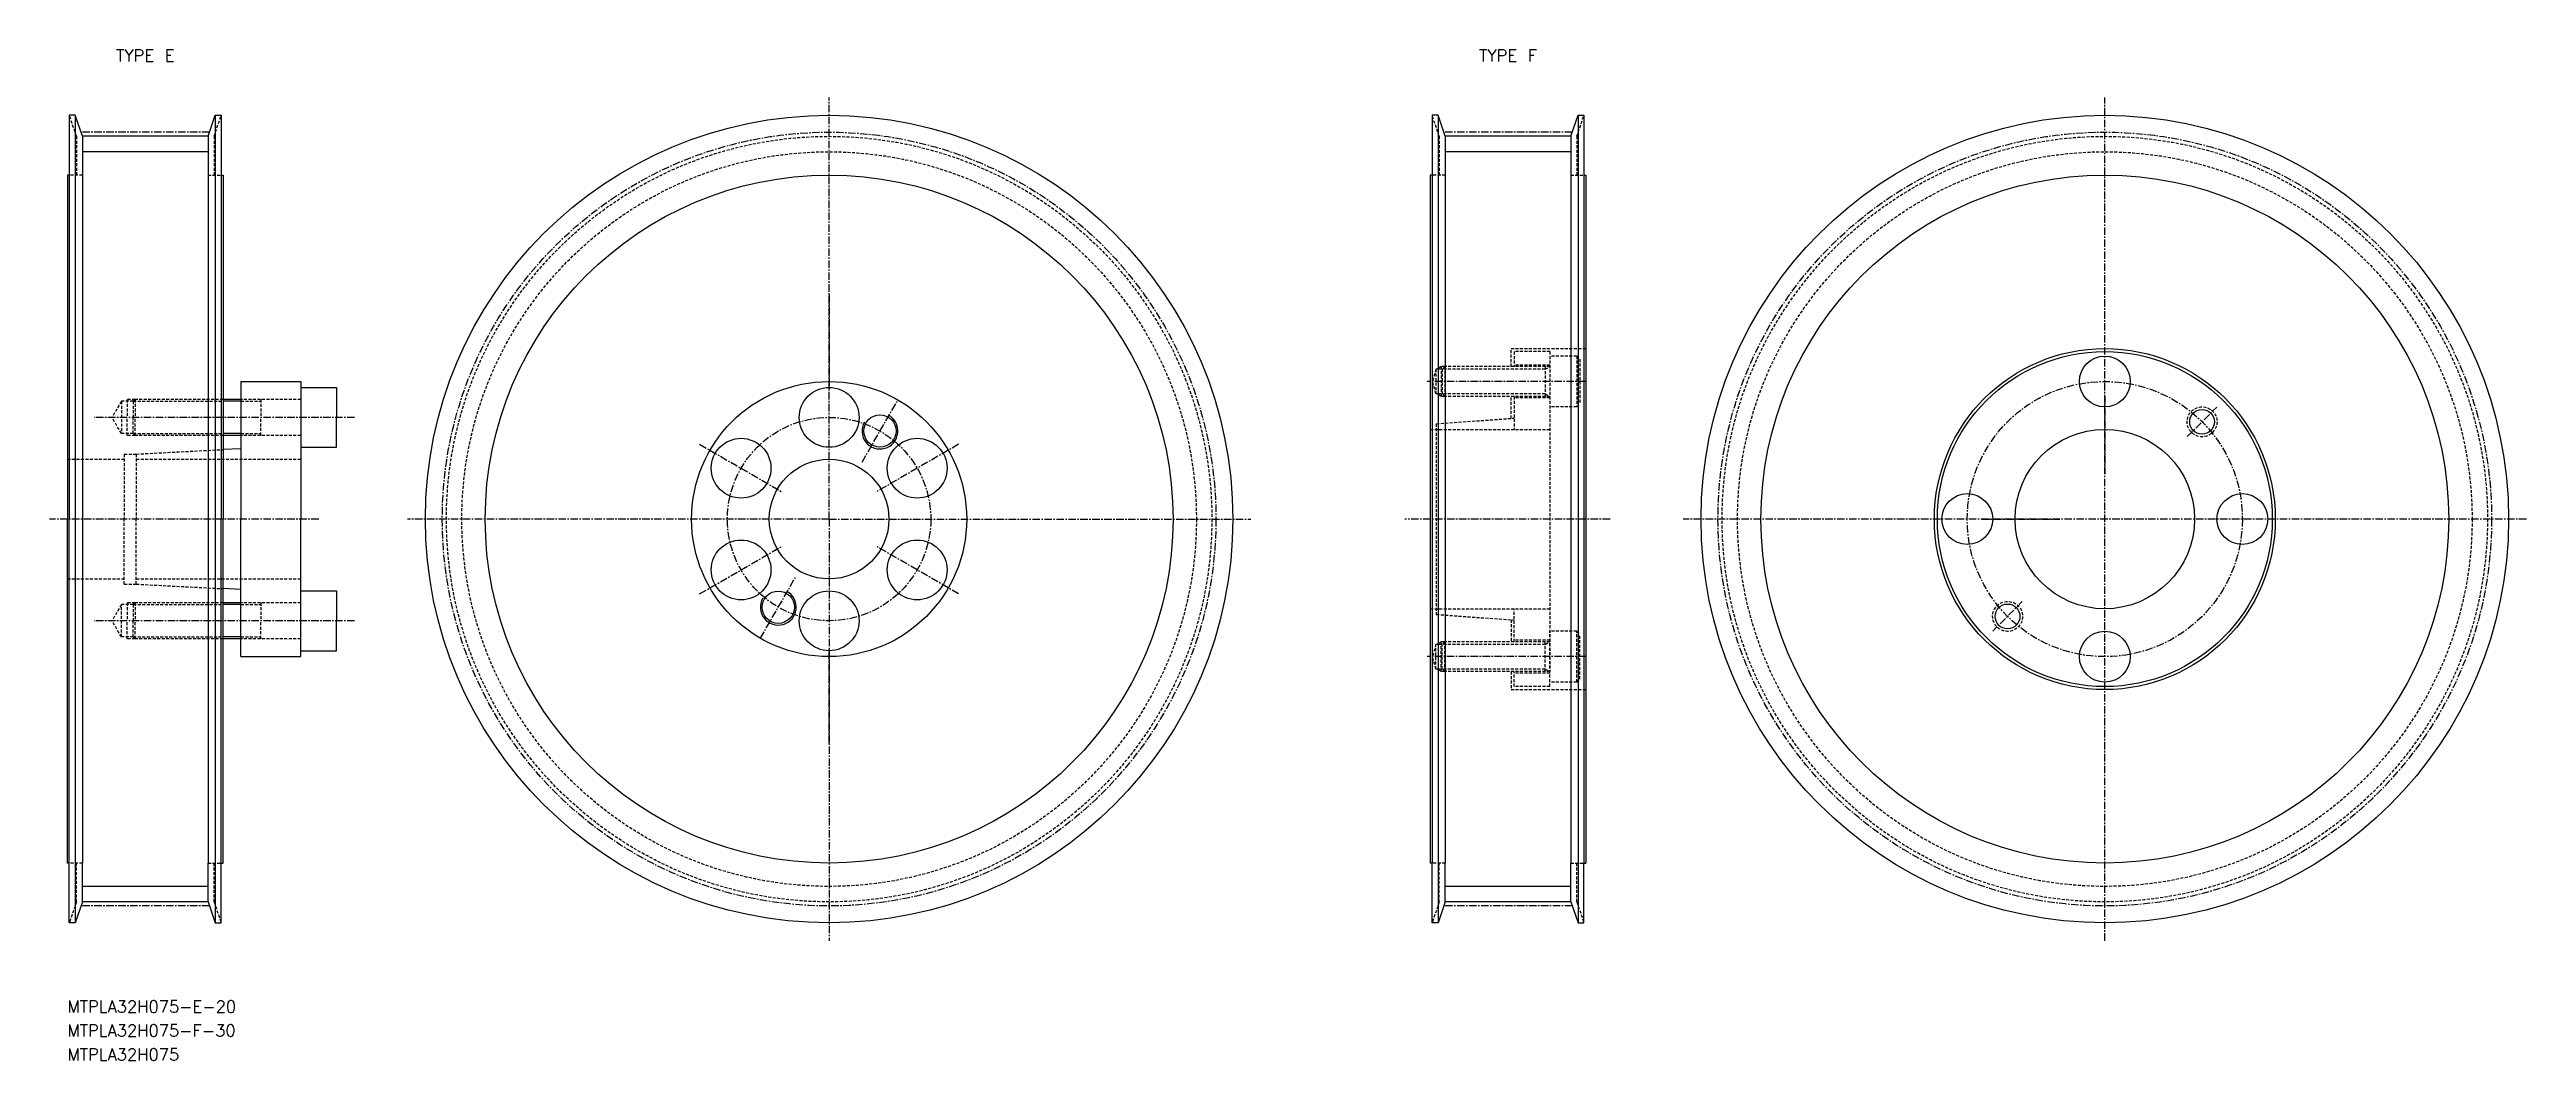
# Model space of a CAD drawing. Extents: x 293 to 707, y 1603 to 1772.
import ezdxf
from ezdxf.enums import TextEntityAlignment as Align

# ---------------------------------------------------------------- set-up
doc = ezdxf.new("R2010")
doc.units = 0
doc.linetypes.add('CENTER', pattern=[2, 1.25, -0.25, 0.25, -0.25])
doc.linetypes.add('DASHED', pattern=[0.75, 0.5, -0.25])
doc.layers.get('0').update_dxf_attribs({"linetype": 'CONTINUOUS'})
doc.layers.add('CENTER', color=1, linetype='CENTER')
doc.styles.add('MISUMI', font='txt.shx')

msp = doc.modelspace()

# ---------------------------------------------------------------- linework, layer by layer
at = {"color": 7, "linetype": 'CONTINUOUS'}
for p, q in [((296.26, 1760.88), (296.26, 1750.88)), ((297.26, 1760.88), (296.26, 1760.88)), ((297.26, 1760.88), (297.26, 1625.88)), ((298.46, 1757.37), (297.26, 1760.88)), ((319.46, 1757.37), (320.66, 1760.88)), ((320.66, 1760.88), (320.66, 1625.88)), ((320.66, 1760.88), (321.66, 1760.88)), ((321.66, 1760.88), (321.66, 1750.88)), ((524.11, 1760.88), (524.11, 1750.88)), ((525.11, 1760.88), (524.11, 1760.88)), ((525.11, 1760.88), (525.11, 1625.88)), ((526.31, 1757.37), (525.11, 1760.88)), ((547.31, 1757.37), (548.51, 1760.88)), ((548.51, 1760.88), (548.51, 1625.88)), ((548.51, 1760.88), (549.51, 1760.88)), ((549.51, 1760.88), (549.51, 1750.88)), ((298.46, 1757.37), (298.46, 1750.88)), ((319.46, 1757.37), (298.46, 1757.37)), ((319.46, 1757.37), (319.46, 1750.88)), ((526.31, 1757.37), (526.31, 1750.88)), ((547.31, 1757.37), (526.31, 1757.37)), ((547.31, 1757.37), (547.31, 1750.88)), ((295.96, 1750.88), (295.96, 1693.38)), ((296.26, 1750.88), (295.96, 1750.88)), ((296.26, 1750.88), (296.26, 1693.38)), ((298.46, 1750.88), (298.46, 1635.88)), ((319.46, 1750.88), (319.46, 1635.88)), ((321.66, 1750.88), (321.66, 1693.38)), ((321.66, 1750.88), (321.96, 1750.88)), ((321.96, 1750.88), (321.96, 1713.38)), ((523.81, 1750.88), (523.81, 1635.88)), ((524.11, 1750.88), (523.81, 1750.88)), ((524.11, 1750.88), (524.11, 1635.88)), ((526.31, 1750.88), (526.31, 1635.88)), ((547.31, 1750.88), (547.31, 1635.88)), ((549.51, 1750.88), (549.51, 1635.88)), ((549.51, 1750.88), (549.81, 1750.88)), ((549.81, 1750.88), (549.81, 1635.88)), ((324.96, 1716.38), (334.96, 1716.38)), ((324.96, 1716.38), (324.96, 1713.38)), ((334.96, 1716.38), (334.96, 1715.38)), ((334.96, 1715.38), (340.96, 1715.38)), ((334.96, 1715.38), (334.96, 1705.38)), ((340.96, 1715.38), (340.96, 1710.38)), ((321.96, 1713.38), (321.96, 1707.38)), ((324.96, 1713.38), (321.96, 1713.38)), ((324.96, 1713.38), (324.96, 1707.38)), ((340.96, 1705.38), (340.96, 1710.38)), ((321.96, 1707.38), (321.96, 1705)), ((324.96, 1707.38), (321.96, 1707.38)), ((324.96, 1707.38), (324.96, 1705.13)), ((324.96, 1705.13), (321.96, 1705)), ((321.96, 1705), (321.96, 1693.38)), ((324.96, 1705.13), (324.96, 1693.38)), ((334.96, 1705.38), (334.96, 1693.38)), ((334.96, 1705.38), (340.96, 1705.38)), ((295.96, 1635.88), (295.96, 1693.38)), ((296.26, 1635.88), (296.26, 1693.38)), ((321.66, 1635.88), (321.66, 1693.38)), ((321.96, 1681.75), (321.96, 1693.38)), ((324.96, 1681.63), (324.96, 1693.38)), ((334.96, 1681.38), (334.96, 1693.38)), ((321.96, 1679.38), (321.96, 1681.75)), ((324.96, 1681.63), (321.96, 1681.75)), ((324.96, 1679.38), (324.96, 1681.63)), ((321.96, 1673.38), (321.96, 1679.38)), ((324.96, 1679.38), (321.96, 1679.38)), ((324.96, 1673.38), (324.96, 1679.38)), ((334.96, 1681.38), (340.96, 1681.38)), ((334.96, 1671.38), (334.96, 1681.38)), ((340.96, 1681.38), (340.96, 1676.38)), ((321.96, 1635.88), (321.96, 1673.38)), ((324.96, 1673.38), (321.96, 1673.38)), ((324.96, 1670.38), (324.96, 1673.38)), ((340.96, 1671.38), (340.96, 1676.38)), ((324.96, 1670.38), (334.96, 1670.38)), ((334.96, 1671.38), (340.96, 1671.38)), ((334.96, 1670.38), (334.96, 1671.38)), ((296.26, 1635.88), (295.96, 1635.88)), ((296.26, 1625.88), (296.26, 1635.88)), ((298.46, 1629.38), (298.46, 1635.88)), ((319.46, 1629.38), (319.46, 1635.88)), ((321.66, 1625.88), (321.66, 1635.88)), ((321.66, 1635.88), (321.96, 1635.88)), ((524.11, 1635.88), (523.81, 1635.88)), ((524.11, 1625.88), (524.11, 1635.88)), ((526.31, 1629.38), (526.31, 1635.88)), ((547.31, 1629.38), (547.31, 1635.88)), ((549.51, 1625.88), (549.51, 1635.88)), ((549.51, 1635.88), (549.81, 1635.88)), ((298.46, 1629.38), (297.26, 1625.88)), ((319.46, 1629.38), (298.46, 1629.38)), ((319.46, 1629.38), (320.66, 1625.88)), ((526.31, 1629.38), (525.11, 1625.88)), ((547.31, 1629.38), (526.31, 1629.38)), ((547.31, 1629.38), (548.51, 1625.88)), ((297.26, 1625.88), (296.26, 1625.88)), ((320.66, 1625.88), (321.66, 1625.88)), ((525.11, 1625.88), (524.11, 1625.88)), ((548.51, 1625.88), (549.51, 1625.88))]:
    msp.add_line(p, q, dxfattribs=at)
at = {"color": 3, "linetype": 'DASHED'}
for p, q in [((297.46, 1757.37), (296.26, 1760.88)), ((320.46, 1757.37), (321.66, 1760.88)), ((525.31, 1757.37), (524.11, 1760.88)), ((548.31, 1757.37), (549.51, 1760.88)), ((297.46, 1757.37), (297.46, 1750.88)), ((320.46, 1757.37), (320.46, 1750.88)), ((525.31, 1757.37), (525.31, 1750.88)), ((548.31, 1757.37), (548.31, 1750.88)), ((298.46, 1750.88), (296.26, 1750.88)), ((319.46, 1750.88), (321.66, 1750.88)), ((526.31, 1750.88), (524.11, 1750.88)), ((547.31, 1750.88), (549.51, 1750.88)), ((525.65, 1718.88), (524.9, 1718.44)), ((526.25, 1718.88), (525.65, 1718.88)), ((525.65, 1718.88), (525.65, 1713.88)), ((526.25, 1718.88), (525.81, 1718.44)), ((543.81, 1718.88), (526.25, 1718.88)), ((526.25, 1718.88), (526.25, 1713.88)), ((537.31, 1721.88), (549.82, 1721.88)), ((537.31, 1718.88), (537.31, 1721.88)), ((543.81, 1721.38), (537.81, 1721.38)), ((537.81, 1721.38), (537.81, 1718.88)), ((543.81, 1719.13), (537.81, 1719.13)), ((543.01, 1718.88), (543.01, 1713.88)), ((543.01, 1718.44), (543.77, 1718.88)), ((543.81, 1721.38), (543.81, 1667.88)), ((548.31, 1720.63), (543.81, 1720.63)), ((543.81, 1720.63), (543.81, 1712.13)), ((548.31, 1720.63), (548.31, 1712.13)), ((548.31, 1720.63), (548.81, 1720.13)), ((548.81, 1720.13), (548.81, 1712.63)), ((524.74, 1718.44), (524.19, 1716.38)), ((524.74, 1714.31), (524.19, 1716.38)), ((525.81, 1718.44), (524.74, 1718.44)), ((524.74, 1718.44), (524.74, 1714.31)), ((543.01, 1718.44), (525.81, 1718.44)), ((525.81, 1718.44), (525.81, 1714.31)), ((304.96, 1713.08), (303.4, 1710.38)), ((304.96, 1707.68), (303.4, 1710.38)), ((304.96, 1713.08), (304.96, 1707.68)), ((306.96, 1713.08), (304.96, 1713.08)), ((305.96, 1713.38), (305.96, 1710.38)), ((307.26, 1713.38), (305.96, 1713.38)), ((305.96, 1707.38), (305.96, 1710.38)), ((307.26, 1713.38), (306.96, 1713.08)), ((306.96, 1713.08), (321.96, 1713.08)), ((306.96, 1713.08), (306.96, 1710.38)), ((306.96, 1707.68), (306.96, 1710.38)), ((321.96, 1713.38), (307.26, 1713.38)), ((307.26, 1713.38), (307.26, 1710.38)), ((307.26, 1707.38), (307.26, 1710.38)), ((334.96, 1713.38), (324.96, 1713.38)), ((324.96, 1713.08), (328.29, 1713.08)), ((328.29, 1713.38), (328.29, 1710.38)), ((328.29, 1707.38), (328.29, 1710.38)), ((525.81, 1714.31), (524.74, 1714.31)), ((525.65, 1713.88), (524.9, 1714.31)), ((526.25, 1713.88), (525.65, 1713.88)), ((543.01, 1714.31), (525.81, 1714.31)), ((526.25, 1713.88), (525.81, 1714.31)), ((543.81, 1713.88), (526.25, 1713.88)), ((537.31, 1710.21), (537.31, 1713.88)), ((537.81, 1713.88), (537.81, 1708.38)), ((543.81, 1713.63), (537.81, 1713.63)), ((543.01, 1714.31), (543.76, 1713.88)), ((548.31, 1712.13), (543.81, 1712.13)), ((548.31, 1712.13), (548.81, 1712.63)), ((306.96, 1707.68), (304.96, 1707.68)), ((307.26, 1707.38), (305.96, 1707.38)), ((306.96, 1707.68), (321.96, 1707.68)), ((307.26, 1707.38), (306.96, 1707.68)), ((321.96, 1707.38), (307.26, 1707.38)), ((324.96, 1707.68), (328.29, 1707.68)), ((334.96, 1707.38), (324.96, 1707.38)), ((523.81, 1708.38), (543.81, 1708.38)), ((524.81, 1709.31), (537.81, 1710.25)), ((524.81, 1709.31), (524.81, 1677.44)), ((295.96, 1703.38), (305.46, 1703.38)), ((305.46, 1704.25), (305.46, 1693.38)), ((305.46, 1704.25), (307.46, 1704.25)), ((307.46, 1704.25), (321.96, 1705)), ((307.46, 1704.25), (307.46, 1693.38)), ((307.46, 1703.38), (334.96, 1703.38)), ((305.46, 1682.5), (305.46, 1693.38)), ((307.46, 1682.5), (307.46, 1693.38)), ((295.96, 1683.38), (305.46, 1683.38)), ((305.46, 1682.5), (307.46, 1682.5)), ((307.46, 1683.38), (334.96, 1683.38)), ((307.46, 1682.5), (321.96, 1681.75)), ((304.96, 1679.08), (303.4, 1676.38)), ((304.96, 1673.68), (304.96, 1679.08)), ((306.96, 1679.08), (304.96, 1679.08)), ((305.96, 1679.38), (305.96, 1676.38)), ((307.26, 1679.38), (305.96, 1679.38)), ((307.26, 1679.38), (306.96, 1679.08)), ((306.96, 1679.08), (321.96, 1679.08)), ((306.96, 1679.08), (306.96, 1676.38)), ((321.96, 1679.38), (307.26, 1679.38)), ((307.26, 1679.38), (307.26, 1676.38)), ((334.96, 1679.38), (324.96, 1679.38)), ((324.96, 1679.08), (328.29, 1679.08)), ((328.29, 1679.38), (328.29, 1676.38)), ((523.81, 1678.38), (543.81, 1678.38)), ((524.81, 1677.44), (537.81, 1676.5)), ((537.81, 1672.88), (537.81, 1678.38)), ((304.96, 1673.68), (303.4, 1676.38)), ((306.96, 1673.68), (304.96, 1673.68)), ((305.96, 1673.38), (305.96, 1676.38)), ((307.26, 1673.38), (305.96, 1673.38)), ((306.96, 1673.68), (306.96, 1676.38)), ((306.96, 1673.68), (321.96, 1673.68)), ((307.26, 1673.38), (306.96, 1673.68)), ((307.26, 1673.38), (307.26, 1676.38)), ((321.96, 1673.38), (307.26, 1673.38)), ((324.96, 1673.68), (328.29, 1673.68)), ((334.96, 1673.38), (324.96, 1673.38)), ((328.29, 1673.38), (328.29, 1676.38)), ((537.31, 1676.54), (537.31, 1672.88)), ((543.81, 1673.13), (537.81, 1673.13)), ((548.31, 1674.63), (543.81, 1674.63)), ((543.81, 1665.38), (543.81, 1674.63)), ((548.31, 1666.13), (548.31, 1674.63)), ((548.31, 1674.63), (548.81, 1674.13)), ((548.81, 1666.63), (548.81, 1674.13)), ((524.74, 1672.44), (524.19, 1670.38)), ((524.74, 1668.31), (524.19, 1670.38)), ((524.74, 1668.31), (524.74, 1672.44)), ((525.81, 1672.44), (524.74, 1672.44)), ((525.65, 1672.88), (524.9, 1672.44)), ((526.25, 1672.88), (525.65, 1672.88)), ((525.65, 1667.88), (525.65, 1672.88)), ((526.25, 1672.88), (525.81, 1672.44)), ((543.01, 1672.44), (525.81, 1672.44)), ((525.81, 1668.31), (525.81, 1672.44)), ((543.81, 1672.88), (526.25, 1672.88)), ((526.25, 1667.88), (526.25, 1672.88)), ((543.01, 1667.88), (543.01, 1672.88)), ((543.01, 1672.44), (543.76, 1672.88)), ((525.81, 1668.31), (524.74, 1668.31)), ((525.65, 1667.88), (524.9, 1668.31)), ((526.25, 1667.88), (525.65, 1667.88)), ((543.01, 1668.31), (525.81, 1668.31)), ((526.25, 1667.88), (525.81, 1668.31)), ((543.81, 1667.88), (526.25, 1667.88)), ((537.31, 1667.88), (537.31, 1664.88)), ((537.31, 1664.88), (549.82, 1664.88)), ((537.81, 1665.38), (537.81, 1667.88)), ((543.81, 1667.63), (537.81, 1667.63)), ((543.81, 1665.38), (537.81, 1665.38)), ((543.01, 1668.31), (543.77, 1667.88)), ((548.31, 1666.13), (543.81, 1666.13)), ((548.31, 1666.13), (548.81, 1666.63)), ((298.46, 1635.88), (296.26, 1635.88)), ((297.46, 1629.38), (297.46, 1635.88)), ((319.46, 1635.88), (321.66, 1635.88)), ((320.46, 1629.38), (320.46, 1635.88)), ((526.31, 1635.88), (524.11, 1635.88)), ((525.31, 1629.38), (525.31, 1635.88)), ((547.31, 1635.88), (549.51, 1635.88)), ((548.31, 1629.38), (548.31, 1635.88)), ((297.46, 1629.38), (296.26, 1625.88)), ((320.46, 1629.38), (321.66, 1625.88)), ((525.31, 1629.38), (524.11, 1625.88)), ((548.31, 1629.38), (549.51, 1625.88))]:
    msp.add_line(p, q, dxfattribs=at)
at = {"color": 3, "linetype": 'CONTINUOUS'}
for p, q in [((319.46, 1754.78), (298.46, 1754.78)), ((547.31, 1754.78), (526.31, 1754.78)), ((319.46, 1631.97), (298.46, 1631.97)), ((547.31, 1631.97), (526.31, 1631.97))]:
    msp.add_line(p, q, dxfattribs=at)
at = {"color": 3}
for p, q in [((324.96, 1713.08), (321.96, 1713.08)), ((324.96, 1707.68), (321.96, 1707.68)), ((324.96, 1679.08), (321.96, 1679.08)), ((324.96, 1673.68), (321.96, 1673.68))]:
    msp.add_line(p, q, dxfattribs=at)
at = {"color": 7, "linetype": 'CONTINUOUS'}
for centre, radius in [((423.3, 1693.38), 67.5), ((636.59, 1693.38), 67.5), ((423.3, 1693.38), 57.5), ((636.59, 1693.38), 57.5), ((636.59, 1693.38), 28.5), ((636.59, 1693.38), 28), ((636.59, 1716.38), 4.25), ((423.3, 1693.38), 23), ((423.3, 1710.38), 5), ((431.8, 1708.1), 2.7), ((652.85, 1709.64), 2.07), ((408.58, 1701.88), 5), ((438.02, 1701.88), 5), ((636.59, 1693.38), 15), ((423.3, 1693.38), 10), ((613.59, 1693.38), 4.25), ((659.59, 1693.38), 4.25), ((408.58, 1684.88), 5), ((438.02, 1684.88), 5), ((414.8, 1678.65), 2.7), ((423.3, 1676.38), 5), ((620.33, 1677.11), 2.07), ((636.59, 1670.38), 4.25)]:
    msp.add_circle(centre, radius, dxfattribs=at)
at = {"color": 3, "linetype": 'DASHED'}
for centre, radius in [((423.3, 1693.38), 63.99), ((636.59, 1693.38), 63.99), ((423.3, 1693.38), 61.41), ((636.59, 1693.38), 61.41), ((652.85, 1709.64), 2.5), ((620.33, 1677.11), 2.5)]:
    msp.add_circle(centre, radius, dxfattribs=at)
at = {"color": 3}
for centre in [(431.8, 1708.1), (414.8, 1678.65)]:
    msp.add_arc(centre, 3, 150, 62, dxfattribs=at)
at = {"layer": 'CENTER', "color": 1, "linetype": 'CENTER'}
for p, q in [((423.3, 1693.38), (423.3, 1763.88)), ((636.59, 1622.88), (636.59, 1763.88)), ((319.69, 1758.06), (298.22, 1758.06)), ((547.55, 1758.06), (526.08, 1758.06)), ((423.3, 1730.88), (423.3, 1714.88)), ((549.81, 1716.38), (523.3, 1716.38)), ((343.96, 1710.38), (300.4, 1710.38)), ((428.8, 1702.9), (434.8, 1713.29)), ((636.59, 1713.88), (636.59, 1700.88)), ((650.38, 1707.16), (655.33, 1712.11)), ((401.65, 1705.88), (415.51, 1697.88)), ((444.95, 1705.88), (431.09, 1697.88)), ((337.96, 1693.38), (292.96, 1693.38)), ((423.3, 1693.38), (352.8, 1693.38)), ((423.3, 1693.38), (493.8, 1693.38)), ((423.3, 1693.38), (423.3, 1622.88)), ((553.86, 1693.38), (519.54, 1693.38)), ((707.09, 1693.38), (566.09, 1693.38)), ((616.09, 1693.38), (629.09, 1693.38)), ((657.09, 1693.38), (644.09, 1693.38)), ((401.65, 1680.88), (415.51, 1688.88)), ((444.95, 1680.88), (431.09, 1688.88)), ((636.59, 1672.88), (636.59, 1685.88)), ((411.8, 1673.46), (417.8, 1683.85)), ((622.8, 1679.59), (617.85, 1674.64)), ((343.96, 1676.38), (300.4, 1676.38)), ((423.3, 1655.88), (423.3, 1671.88)), ((549.81, 1670.38), (523.3, 1670.38)), ((319.69, 1628.7), (298.22, 1628.7)), ((547.55, 1628.7), (526.08, 1628.7))]:
    msp.add_line(p, q, dxfattribs=at)
for centre, radius in [((423.3, 1693.38), 64.68), ((636.59, 1693.38), 64.68), ((636.59, 1693.38), 23), ((423.3, 1693.38), 17)]:
    msp.add_circle(centre, radius, dxfattribs=at)

# ---------------------------------------------------------------- texts
at = {"color": 7, "linetype": 'CONTINUOUS', "style": 'MISUMI'}
for s, p in [('TYPE E', (308.96, 1770.88)), ('TYPE F', (536.81, 1770.88))]:
    msp.add_text(s, height=2, dxfattribs=at).set_placement(p, align=Align.MIDDLE_CENTER)
for s, p in [('MTPLA32H075-E-20', (295.96, 1610.88)), ('MTPLA32H075-F-30', (295.96, 1606.88)), ('MTPLA32H075', (295.96, 1602.88))]:
    msp.add_text(s, height=2, dxfattribs=at).set_placement(p)

doc.saveas('drawing.dxf')
